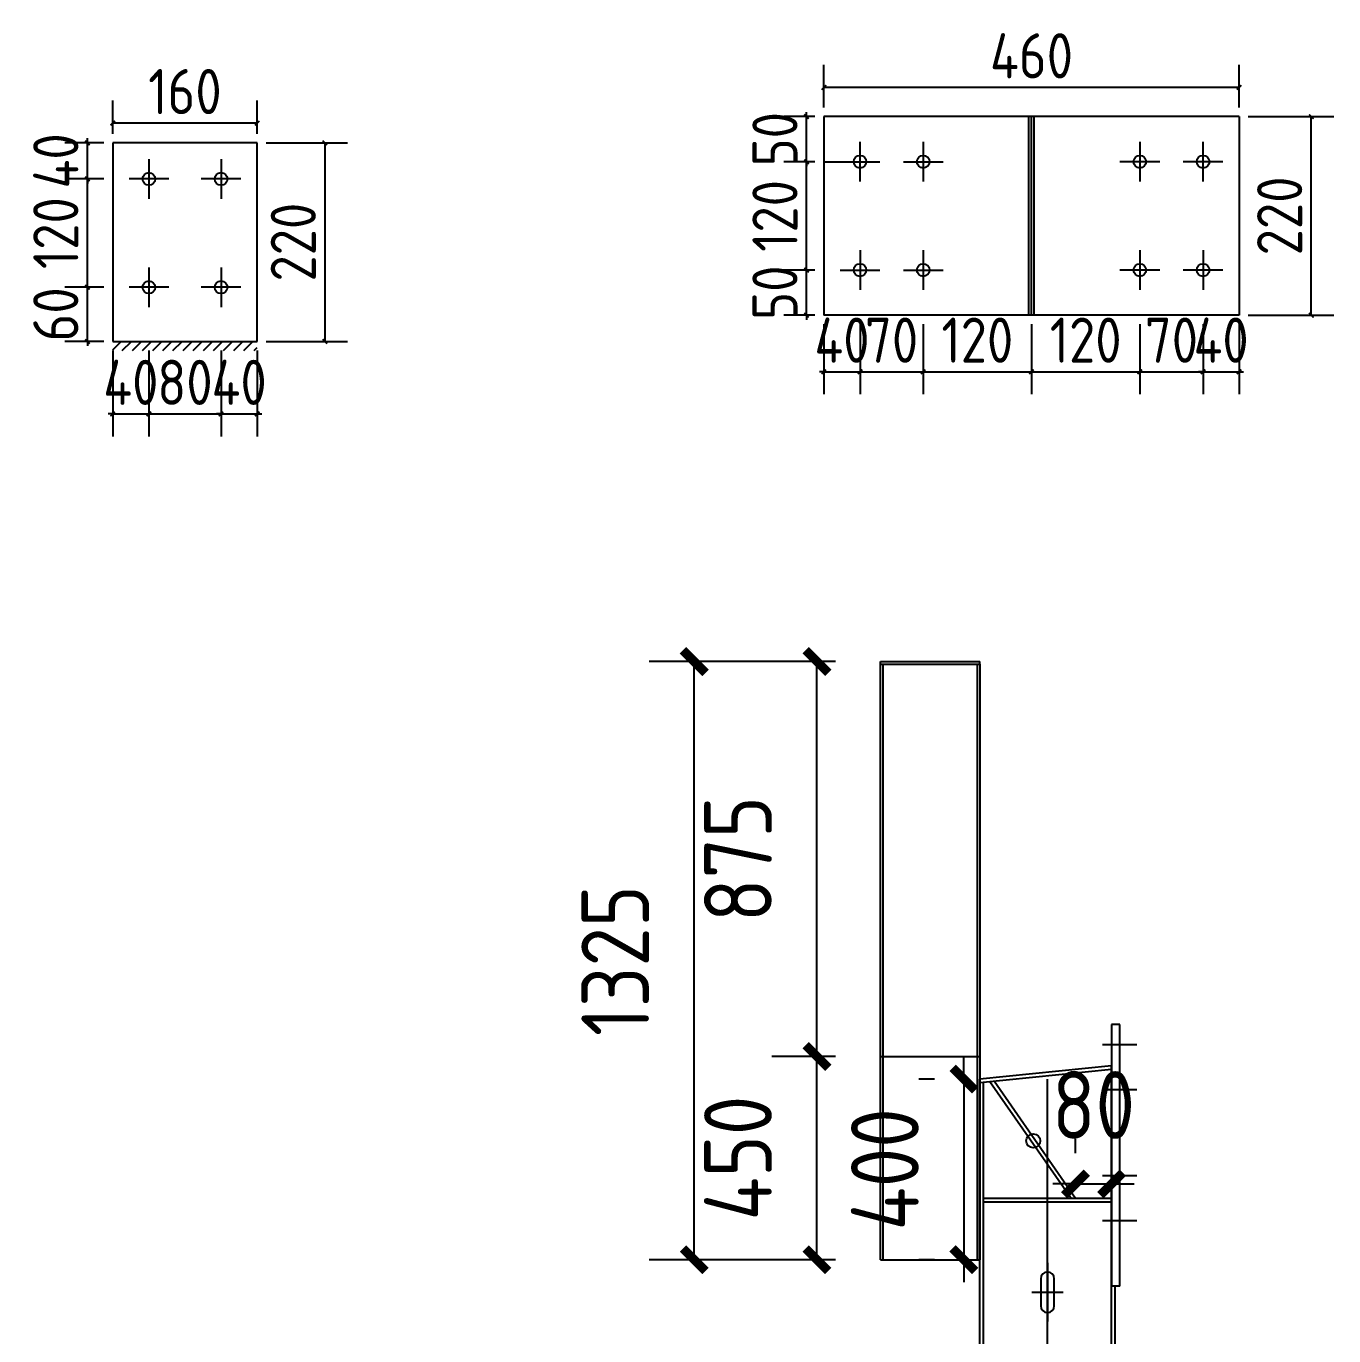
# Model space of a CAD drawing. Extents: x 533809 to 747315, y -17138 to 180511.
# Drawn here: x 644187 to 647084, y 126021 to 128923 of the extents above; entities that cross this region are included whole.
import ezdxf

# ---------------------------------------------------------------- set-up
doc = ezdxf.new("R2010")
doc.units = 0
doc.header["$LTSCALE"] = 1000
doc.header["$MEASUREMENT"] = 0
doc.layers.add('AXIS', color=3, linetype='Continuous')
doc.layers.add('DOTE', color=1, linetype='Continuous')
doc.styles.get("Standard").update_dxf_attribs({"font": 'gbenor.shx', "bigfont": 'gbcbig.shx'})
doc.dimstyles.get("Standard").update_dxf_attribs({"dimscale": 100, "dimtxt": 3.5, "dimasz": 1, "dimexe": 2.5, "dimexo": 3, "dimgap": 1.5, "dimtad": 1, "dimdec": 0, "dimzin": 0, "dimdsep": 46, "dimtxsty": 'Standard', "dimblk": 'ARCHTICK', "dimcen": 0.09, "dimadec": 0, "dimazin": 0, "dimtfac": 1, "dimtdec": 0, "dimtix": 1, "dimtmove": 2, "dimatfit": 3, "dimfxl": 1, "dimtolj": 1, "dimtzin": 0, "dimarcsym": 0})

# ---------------------------------------------------------------- blocks, each defined once
blk = doc.blocks.new('_ArchTick')
at = {"color": 0, "linetype": 'ByBlock', "const_width": 0.4}
blk.add_lwpolyline([(-0.5, -0.5), (0.5, 0.5)], dxfattribs=at)
blk = doc.blocks.new('*D689')
at = {"color": 3, "lineweight": -2}
for p, q in [((644378.8, 128204.1), (644378.8, 128013.5)), ((644458.8, 128204.1), (644458.8, 128013.5)), ((644378.8, 128063.5), (644368.8, 128063.5)), ((644378.8, 128063.5), (644458.8, 128063.5)), ((644458.8, 128063.5), (644468.8, 128063.5))]:
    blk.add_line(p, q, dxfattribs=at)
at = {"layer": 'Defpoints', "color": 0}
for p in [(644378.8, 128224.1), (644458.8, 128224.1), (644458.8, 128063.5)]:
    blk.add_point(p, dxfattribs=at)
at = {"color": 3, "lineweight": -2, "xscale": 10, "yscale": 10, "zscale": 10}
blk.add_blockref('_ArchTick', (644378.8, 128063.5), dxfattribs=at)
at = {"color": 3, "lineweight": -2, "xscale": 10, "yscale": 10, "zscale": 10, "rotation": 180}
blk.add_blockref('_ArchTick', (644458.8, 128063.5), dxfattribs=at)
at = {"color": 0, "insert": (644418.8, 128133.5), "char_height": 100, "attachment_point": 5}
blk.add_mtext('\\A1;40', dxfattribs=at)
blk = doc.blocks.new('*D659')
at = {"color": 3, "lineweight": -2}
for p, q in [((644458.8, 128204.1), (644458.8, 128013.5)), ((644618.8, 128204.1), (644618.8, 128013.5)), ((644458.8, 128063.5), (644618.8, 128063.5))]:
    blk.add_line(p, q, dxfattribs=at)
at = {"layer": 'Defpoints', "color": 0}
for p in [(644458.8, 128224.1), (644618.8, 128224.1), (644618.8, 128063.5)]:
    blk.add_point(p, dxfattribs=at)
at = {"color": 3, "lineweight": -2, "xscale": 10, "yscale": 10, "zscale": 10, "rotation": 180}
blk.add_blockref('_ArchTick', (644458.8, 128063.5), dxfattribs=at)
at = {"color": 3, "lineweight": -2, "xscale": 10, "yscale": 10, "zscale": 10}
blk.add_blockref('_ArchTick', (644618.8, 128063.5), dxfattribs=at)
at = {"color": 0, "insert": (644538.8, 128133.5), "char_height": 100, "attachment_point": 5}
blk.add_mtext('\\A1;80', dxfattribs=at)
blk = doc.blocks.new('*D660')
at = {"color": 3, "lineweight": -2}
for p, q in [((644618.8, 128204.1), (644618.8, 128013.5)), ((644698.8, 128204.1), (644698.8, 128013.5)), ((644618.8, 128063.5), (644608.8, 128063.5)), ((644618.8, 128063.5), (644698.8, 128063.5)), ((644698.8, 128063.5), (644708.8, 128063.5))]:
    blk.add_line(p, q, dxfattribs=at)
at = {"layer": 'Defpoints', "color": 0}
for p in [(644618.8, 128224.1), (644698.8, 128224.1), (644698.8, 128063.5)]:
    blk.add_point(p, dxfattribs=at)
at = {"color": 3, "lineweight": -2, "xscale": 10, "yscale": 10, "zscale": 10}
blk.add_blockref('_ArchTick', (644618.8, 128063.5), dxfattribs=at)
at = {"color": 3, "lineweight": -2, "xscale": 10, "yscale": 10, "zscale": 10, "rotation": 180}
blk.add_blockref('_ArchTick', (644698.8, 128063.5), dxfattribs=at)
at = {"color": 0, "insert": (644658.8, 128133.5), "char_height": 100, "attachment_point": 5}
blk.add_mtext('\\A1;40', dxfattribs=at)
blk = doc.blocks.new('*D661')
at = {"color": 3, "lineweight": -2}
for p, q in [((644322.6, 128344.1), (644322.6, 128354.1)), ((644358.8, 128344.1), (644272.6, 128344.1)), ((644322.6, 128224.1), (644322.6, 128344.1)), ((644358.8, 128224.1), (644272.6, 128224.1)), ((644322.6, 128224.1), (644322.6, 128214.1))]:
    blk.add_line(p, q, dxfattribs=at)
at = {"layer": 'Defpoints', "color": 0}
for p in [(644322.6, 128344.1), (644378.8, 128344.1), (644378.8, 128224.1)]:
    blk.add_point(p, dxfattribs=at)
at = {"color": 3, "lineweight": -2, "xscale": 10, "yscale": 10, "zscale": 10}
for p, rotation in [((644322.6, 128344.1), 270), ((644322.6, 128224.1), 90)]:
    blk.add_blockref('_ArchTick', p, dxfattribs=dict(at, rotation=rotation))
at = {"color": 0, "insert": (644252.6, 128284.1), "char_height": 100, "attachment_point": 5, "rotation": 90}
blk.add_mtext('\\A1;60', dxfattribs=at)
blk = doc.blocks.new('*D662')
at = {"color": 3, "lineweight": -2}
for p, q in [((644358.8, 128584.1), (644272.6, 128584.1)), ((644322.6, 128344.1), (644322.6, 128584.1)), ((644358.8, 128344.1), (644272.6, 128344.1))]:
    blk.add_line(p, q, dxfattribs=at)
at = {"layer": 'Defpoints', "color": 0}
for p in [(644322.6, 128584.1), (644378.8, 128584.1), (644378.8, 128344.1)]:
    blk.add_point(p, dxfattribs=at)
at = {"color": 3, "lineweight": -2, "xscale": 10, "yscale": 10, "zscale": 10}
for p, rotation in [((644322.6, 128584.1), 90), ((644322.6, 128344.1), 270)]:
    blk.add_blockref('_ArchTick', p, dxfattribs=dict(at, rotation=rotation))
at = {"color": 0, "insert": (644252.6, 128464.1), "char_height": 100, "attachment_point": 5, "rotation": 90}
blk.add_mtext('\\A1;120', dxfattribs=at)
blk = doc.blocks.new('*D690')
at = {"color": 3, "lineweight": -2}
for p, q in [((644322.6, 128664.1), (644322.6, 128674.1)), ((644358.8, 128664.1), (644272.6, 128664.1)), ((644322.6, 128584.1), (644322.6, 128664.1)), ((644358.8, 128584.1), (644272.6, 128584.1)), ((644322.6, 128584.1), (644322.6, 128574.1))]:
    blk.add_line(p, q, dxfattribs=at)
at = {"layer": 'Defpoints', "color": 0}
for p in [(644322.6, 128664.1), (644378.8, 128664.1), (644378.8, 128584.1)]:
    blk.add_point(p, dxfattribs=at)
at = {"color": 3, "lineweight": -2, "xscale": 10, "yscale": 10, "zscale": 10}
for p, rotation in [((644322.6, 128664.1), 270), ((644322.6, 128584.1), 90)]:
    blk.add_blockref('_ArchTick', p, dxfattribs=dict(at, rotation=rotation))
at = {"color": 0, "insert": (644252.6, 128624.1), "char_height": 100, "attachment_point": 5, "rotation": 90}
blk.add_mtext('\\A1;40', dxfattribs=at)
blk = doc.blocks.new('*D691')
at = {"color": 3, "lineweight": -2}
for p, q in [((644378.8, 128684.1), (644378.8, 128757.7)), ((644698.8, 128684.1), (644698.8, 128757.7)), ((644698.8, 128707.7), (644378.8, 128707.7))]:
    blk.add_line(p, q, dxfattribs=at)
at = {"layer": 'Defpoints', "color": 0}
for p in [(644378.8, 128707.7), (644378.8, 128664.1), (644698.8, 128664.1)]:
    blk.add_point(p, dxfattribs=at)
at = {"color": 3, "lineweight": -2, "xscale": 10, "yscale": 10, "zscale": 10, "rotation": 180}
blk.add_blockref('_ArchTick', (644378.8, 128707.7), dxfattribs=at)
at = {"color": 3, "lineweight": -2, "xscale": 10, "yscale": 10, "zscale": 10}
blk.add_blockref('_ArchTick', (644698.8, 128707.7), dxfattribs=at)
at = {"color": 0, "insert": (644538.8, 128777.7), "char_height": 100, "attachment_point": 5}
blk.add_mtext('\\A1;160', dxfattribs=at)
blk = doc.blocks.new('*D663')
at = {"color": 3, "lineweight": -2}
for p, q in [((644718.8, 128664.1), (644898.8, 128664.1)), ((644848.8, 128664.1), (644848.8, 128224.1)), ((644718.8, 128224.1), (644898.8, 128224.1))]:
    blk.add_line(p, q, dxfattribs=at)
at = {"layer": 'Defpoints', "color": 0}
for p in [(644698.8, 128664.1), (644698.8, 128224.1), (644848.8, 128224.1)]:
    blk.add_point(p, dxfattribs=at)
at = {"color": 3, "lineweight": -2, "xscale": 10, "yscale": 10, "zscale": 10}
for p, rotation in [((644848.8, 128664.1), 90), ((644848.8, 128224.1), 270)]:
    blk.add_blockref('_ArchTick', p, dxfattribs=dict(at, rotation=rotation))
at = {"color": 0, "insert": (644778.8, 128444.1), "char_height": 100, "attachment_point": 5, "rotation": 90}
blk.add_mtext('\\A1;220', dxfattribs=at)
blk = doc.blocks.new('*D772')
at = {"layer": 'AXIS', "color": 3, "lineweight": -2}
for p, q in [((645979.9, 126640), (645839.1, 126640)), ((645939.1, 126190), (645939.1, 126640)), ((645979.9, 126190), (645839.1, 126190))]:
    blk.add_line(p, q, dxfattribs=at)
at = {"layer": 'Defpoints', "color": 0}
for p in [(645939.1, 126640), (646079.9, 126640), (646079.9, 126190)]:
    blk.add_point(p, dxfattribs=at)
at = {"layer": 'AXIS', "color": 3, "lineweight": -2, "xscale": 50, "yscale": 50, "zscale": 50}
for p, rotation in [((645939.1, 126640), 90), ((645939.1, 126190), 270)]:
    blk.add_blockref('_ArchTick', p, dxfattribs=dict(at, rotation=rotation))
at = {"layer": 'AXIS', "color": 0, "insert": (645764.1, 126415), "char_height": 150, "attachment_point": 5, "rotation": 90}
blk.add_mtext('\\A1;450', dxfattribs=at)
blk = doc.blocks.new('*D779')
at = {"layer": 'AXIS', "color": 3, "lineweight": -2}
for p, q in [((645979.9, 127515), (645839.1, 127515)), ((645939.1, 126640), (645939.1, 127515)), ((645979.9, 126640), (645839.1, 126640))]:
    blk.add_line(p, q, dxfattribs=at)
at = {"layer": 'Defpoints', "color": 0}
for p in [(645939.1, 127515), (646079.9, 127515), (646079.9, 126640)]:
    blk.add_point(p, dxfattribs=at)
at = {"layer": 'AXIS', "color": 3, "lineweight": -2, "xscale": 50, "yscale": 50, "zscale": 50}
for p, rotation in [((645939.1, 127515), 90), ((645939.1, 126640), 270)]:
    blk.add_blockref('_ArchTick', p, dxfattribs=dict(at, rotation=rotation))
at = {"layer": 'AXIS', "color": 0, "insert": (645764.1, 127077.5), "char_height": 150, "attachment_point": 5, "rotation": 90}
blk.add_mtext('\\A1;875', dxfattribs=at)
blk = doc.blocks.new('*D780')
at = {"layer": 'AXIS', "color": 3, "lineweight": -2}
for p, q in [((646511.9, 126425.8), (646511.9, 126457.7)), ((646591.9, 126425.8), (646591.9, 126457.7)), ((646511.9, 126357.7), (646461.9, 126357.7)), ((646511.9, 126357.7), (646591.9, 126357.7)), ((646591.9, 126357.7), (646641.9, 126357.7))]:
    blk.add_line(p, q, dxfattribs=at)
at = {"layer": 'Defpoints', "color": 0}
for p in [(646591.9, 126357.7), (646511.9, 126325.8), (646591.9, 126325.8)]:
    blk.add_point(p, dxfattribs=at)
at = {"layer": 'AXIS', "color": 3, "lineweight": -2, "xscale": 50, "yscale": 50, "zscale": 50}
blk.add_blockref('_ArchTick', (646511.9, 126357.7), dxfattribs=at)
at = {"layer": 'AXIS', "color": 3, "lineweight": -2, "xscale": 50, "yscale": 50, "zscale": 50, "rotation": 180}
blk.add_blockref('_ArchTick', (646591.9, 126357.7), dxfattribs=at)
at = {"layer": 'AXIS', "color": 0, "insert": (646551.9, 126532.7), "char_height": 150, "attachment_point": 5}
blk.add_mtext('\\A1;80', dxfattribs=at)
blk = doc.blocks.new('*D1264')
at = {"color": 3, "lineweight": -2}
for p, q in [((645934.5, 128382.2), (645866, 128382.2)), ((645916, 128382.2), (645916, 128392.2)), ((645916, 128282.2), (645916, 128382.2)), ((645934.5, 128282.2), (645866, 128282.2)), ((645916, 128282.2), (645916, 128272.2))]:
    blk.add_line(p, q, dxfattribs=at)
at = {"layer": 'Defpoints', "color": 0}
for p in [(645916, 128382.2), (645954.5, 128382.2), (645954.5, 128282.2)]:
    blk.add_point(p, dxfattribs=at)
at = {"color": 3, "lineweight": -2, "xscale": 10, "yscale": 10, "zscale": 10}
for p, rotation in [((645916, 128382.2), 270), ((645916, 128282.2), 90)]:
    blk.add_blockref('_ArchTick', p, dxfattribs=dict(at, rotation=rotation))
at = {"color": 0, "insert": (645846, 128332.2), "char_height": 100, "attachment_point": 5, "rotation": 90}
blk.add_mtext('\\A1;50', dxfattribs=at)
blk = doc.blocks.new('*D1265')
at = {"color": 3, "lineweight": -2}
for p, q in [((645934.5, 128622.2), (645866, 128622.2)), ((645916, 128382.2), (645916, 128622.2)), ((645934.5, 128382.2), (645866, 128382.2))]:
    blk.add_line(p, q, dxfattribs=at)
at = {"layer": 'Defpoints', "color": 0}
for p in [(645916, 128622.2), (645954.5, 128622.2), (645954.5, 128382.2)]:
    blk.add_point(p, dxfattribs=at)
at = {"color": 3, "lineweight": -2, "xscale": 10, "yscale": 10, "zscale": 10}
for p, rotation in [((645916, 128622.2), 90), ((645916, 128382.2), 270)]:
    blk.add_blockref('_ArchTick', p, dxfattribs=dict(at, rotation=rotation))
at = {"color": 0, "insert": (645846, 128502.2), "char_height": 100, "attachment_point": 5, "rotation": 90}
blk.add_mtext('\\A1;120', dxfattribs=at)
blk = doc.blocks.new('*D1266')
at = {"color": 3, "lineweight": -2}
for p, q in [((645916, 128722.2), (645916, 128732.2)), ((645934.5, 128722.2), (645866, 128722.2)), ((645916, 128622.2), (645916, 128722.2)), ((645934.5, 128622.2), (645866, 128622.2)), ((645916, 128622.2), (645916, 128612.2))]:
    blk.add_line(p, q, dxfattribs=at)
at = {"layer": 'Defpoints', "color": 0}
for p in [(645916, 128722.2), (645954.5, 128722.2), (645954.5, 128622.2)]:
    blk.add_point(p, dxfattribs=at)
at = {"color": 3, "lineweight": -2, "xscale": 10, "yscale": 10, "zscale": 10}
for p, rotation in [((645916, 128722.2), 270), ((645916, 128622.2), 90)]:
    blk.add_blockref('_ArchTick', p, dxfattribs=dict(at, rotation=rotation))
at = {"color": 0, "insert": (645846, 128672.2), "char_height": 100, "attachment_point": 5, "rotation": 90}
blk.add_mtext('\\A1;50', dxfattribs=at)
blk = doc.blocks.new('*D1259')
at = {"color": 3, "lineweight": -2}
for p, q in [((645954.5, 128262.2), (645954.5, 128107)), ((646034.5, 128262.2), (646034.5, 128107)), ((645954.5, 128157), (645944.5, 128157)), ((645954.5, 128157), (646034.5, 128157)), ((646034.5, 128157), (646044.5, 128157))]:
    blk.add_line(p, q, dxfattribs=at)
at = {"layer": 'Defpoints', "color": 0}
for p in [(645954.5, 128282.2), (646034.5, 128282.2), (646034.5, 128157)]:
    blk.add_point(p, dxfattribs=at)
at = {"color": 3, "lineweight": -2, "xscale": 10, "yscale": 10, "zscale": 10}
blk.add_blockref('_ArchTick', (645954.5, 128157), dxfattribs=at)
at = {"color": 3, "lineweight": -2, "xscale": 10, "yscale": 10, "zscale": 10, "rotation": 180}
blk.add_blockref('_ArchTick', (646034.5, 128157), dxfattribs=at)
at = {"color": 0, "insert": (645994.5, 128227), "char_height": 100, "attachment_point": 5}
blk.add_mtext('\\A1;40', dxfattribs=at)
blk = doc.blocks.new('*D1260')
at = {"color": 3, "lineweight": -2}
for p, q in [((646034.5, 128262.2), (646034.5, 128107)), ((646174.5, 128262.2), (646174.5, 128107)), ((646034.5, 128157), (646174.5, 128157))]:
    blk.add_line(p, q, dxfattribs=at)
at = {"layer": 'Defpoints', "color": 0}
for p in [(646034.5, 128282.2), (646174.5, 128282.2), (646174.5, 128157)]:
    blk.add_point(p, dxfattribs=at)
at = {"color": 3, "lineweight": -2, "xscale": 10, "yscale": 10, "zscale": 10, "rotation": 180}
blk.add_blockref('_ArchTick', (646034.5, 128157), dxfattribs=at)
at = {"color": 3, "lineweight": -2, "xscale": 10, "yscale": 10, "zscale": 10}
blk.add_blockref('_ArchTick', (646174.5, 128157), dxfattribs=at)
at = {"color": 0, "insert": (646104.5, 128227), "char_height": 100, "attachment_point": 5}
blk.add_mtext('\\A1;70', dxfattribs=at)
blk = doc.blocks.new('*D1261')
at = {"color": 3, "lineweight": -2}
for p, q in [((646174.5, 128262.2), (646174.5, 128107)), ((646414.5, 128262.2), (646414.5, 128107)), ((646174.5, 128157), (646414.5, 128157))]:
    blk.add_line(p, q, dxfattribs=at)
at = {"layer": 'Defpoints', "color": 0}
for p in [(646174.5, 128282.2), (646414.5, 128282.2), (646414.5, 128157)]:
    blk.add_point(p, dxfattribs=at)
at = {"color": 3, "lineweight": -2, "xscale": 10, "yscale": 10, "zscale": 10, "rotation": 180}
blk.add_blockref('_ArchTick', (646174.5, 128157), dxfattribs=at)
at = {"color": 3, "lineweight": -2, "xscale": 10, "yscale": 10, "zscale": 10}
blk.add_blockref('_ArchTick', (646414.5, 128157), dxfattribs=at)
at = {"color": 0, "insert": (646294.5, 128227), "char_height": 100, "attachment_point": 5}
blk.add_mtext('\\A1;120', dxfattribs=at)
blk = doc.blocks.new('*D1262')
at = {"color": 3, "lineweight": -2}
for p, q in [((646654.5, 128262.2), (646654.5, 128107)), ((646794.5, 128262.2), (646794.5, 128107)), ((646654.5, 128157), (646794.5, 128157))]:
    blk.add_line(p, q, dxfattribs=at)
at = {"layer": 'Defpoints', "color": 0}
for p in [(646654.5, 128282.2), (646794.5, 128282.2), (646794.5, 128157)]:
    blk.add_point(p, dxfattribs=at)
at = {"color": 3, "lineweight": -2, "xscale": 10, "yscale": 10, "zscale": 10, "rotation": 180}
blk.add_blockref('_ArchTick', (646654.5, 128157), dxfattribs=at)
at = {"color": 3, "lineweight": -2, "xscale": 10, "yscale": 10, "zscale": 10}
blk.add_blockref('_ArchTick', (646794.5, 128157), dxfattribs=at)
at = {"color": 0, "insert": (646724.5, 128227), "char_height": 100, "attachment_point": 5}
blk.add_mtext('\\A1;70', dxfattribs=at)
blk = doc.blocks.new('*D1267')
at = {"color": 3, "lineweight": -2}
for p, q in [((646794.5, 128262.2), (646794.5, 128107)), ((646874.5, 128262.2), (646874.5, 128107)), ((646794.5, 128157), (646784.5, 128157)), ((646794.5, 128157), (646874.5, 128157)), ((646874.5, 128157), (646884.5, 128157))]:
    blk.add_line(p, q, dxfattribs=at)
at = {"layer": 'Defpoints', "color": 0}
for p in [(646794.5, 128282.2), (646874.5, 128282.2), (646874.5, 128157)]:
    blk.add_point(p, dxfattribs=at)
at = {"color": 3, "lineweight": -2, "xscale": 10, "yscale": 10, "zscale": 10}
blk.add_blockref('_ArchTick', (646794.5, 128157), dxfattribs=at)
at = {"color": 3, "lineweight": -2, "xscale": 10, "yscale": 10, "zscale": 10, "rotation": 180}
blk.add_blockref('_ArchTick', (646874.5, 128157), dxfattribs=at)
at = {"color": 0, "insert": (646834.5, 128227), "char_height": 100, "attachment_point": 5}
blk.add_mtext('\\A1;40', dxfattribs=at)
blk = doc.blocks.new('*D1268')
at = {"color": 3, "lineweight": -2}
for p, q in [((645954.5, 128742.2), (645954.5, 128836.9)), ((646874.5, 128742.2), (646874.5, 128836.9)), ((646874.5, 128786.9), (645954.5, 128786.9))]:
    blk.add_line(p, q, dxfattribs=at)
at = {"layer": 'Defpoints', "color": 0}
for p in [(645954.5, 128786.9), (645954.5, 128722.2), (646874.5, 128722.2)]:
    blk.add_point(p, dxfattribs=at)
at = {"color": 3, "lineweight": -2, "xscale": 10, "yscale": 10, "zscale": 10, "rotation": 180}
blk.add_blockref('_ArchTick', (645954.5, 128786.9), dxfattribs=at)
at = {"color": 3, "lineweight": -2, "xscale": 10, "yscale": 10, "zscale": 10}
blk.add_blockref('_ArchTick', (646874.5, 128786.9), dxfattribs=at)
at = {"color": 0, "insert": (646414.5, 128856.9), "char_height": 100, "attachment_point": 5}
blk.add_mtext('\\A1;460', dxfattribs=at)
blk = doc.blocks.new('*D1269')
at = {"color": 3, "lineweight": -2}
for p, q in [((646894.5, 128722.2), (647084.3, 128722.2)), ((647034.3, 128282.2), (647034.3, 128722.2)), ((646894.5, 128282.2), (647084.3, 128282.2))]:
    blk.add_line(p, q, dxfattribs=at)
at = {"layer": 'Defpoints', "color": 0}
for p in [(646874.5, 128722.2), (647034.3, 128722.2), (646874.5, 128282.2)]:
    blk.add_point(p, dxfattribs=at)
at = {"color": 3, "lineweight": -2, "xscale": 10, "yscale": 10, "zscale": 10}
for p, rotation in [((647034.3, 128722.2), 90), ((647034.3, 128282.2), 270)]:
    blk.add_blockref('_ArchTick', p, dxfattribs=dict(at, rotation=rotation))
at = {"color": 0, "insert": (646964.3, 128502.2), "char_height": 100, "attachment_point": 5, "rotation": 90}
blk.add_mtext('\\A1;220', dxfattribs=at)
blk = doc.blocks.new('*D1263')
at = {"color": 3, "lineweight": -2}
for p, q in [((646414.5, 128262.2), (646414.5, 128107)), ((646654.5, 128258.9), (646654.5, 128107)), ((646414.5, 128157), (646654.5, 128157))]:
    blk.add_line(p, q, dxfattribs=at)
at = {"layer": 'Defpoints', "color": 0}
for p in [(646414.5, 128282.2), (646654.5, 128278.9), (646654.5, 128157)]:
    blk.add_point(p, dxfattribs=at)
at = {"color": 3, "lineweight": -2, "xscale": 10, "yscale": 10, "zscale": 10, "rotation": 180}
blk.add_blockref('_ArchTick', (646414.5, 128157), dxfattribs=at)
at = {"color": 3, "lineweight": -2, "xscale": 10, "yscale": 10, "zscale": 10}
blk.add_blockref('_ArchTick', (646654.5, 128157), dxfattribs=at)
at = {"color": 0, "insert": (646534.5, 128227), "char_height": 100, "attachment_point": 5}
blk.add_mtext('\\A1;120', dxfattribs=at)
blk = doc.blocks.new('*D1351')
at = {"layer": 'AXIS', "color": 3, "lineweight": -2}
for p, q in [((646264.6, 126590), (646264.6, 126640)), ((646199.9, 126590), (646164.6, 126590)), ((646264.6, 126590), (646264.6, 126190)), ((646199.9, 126190), (646164.6, 126190)), ((646264.6, 126190), (646264.6, 126140))]:
    blk.add_line(p, q, dxfattribs=at)
at = {"layer": 'Defpoints', "color": 0}
for p in [(646299.9, 126590), (646264.6, 126190), (646299.9, 126190)]:
    blk.add_point(p, dxfattribs=at)
at = {"layer": 'AXIS', "color": 3, "lineweight": -2, "xscale": 50, "yscale": 50, "zscale": 50}
for p, rotation in [((646264.6, 126590), 270), ((646264.6, 126190), 90)]:
    blk.add_blockref('_ArchTick', p, dxfattribs=dict(at, rotation=rotation))
at = {"layer": 'AXIS', "color": 0, "insert": (646089.6, 126390), "char_height": 150, "attachment_point": 5, "rotation": 90}
blk.add_mtext('\\A1;400', dxfattribs=at)
blk = doc.blocks.new('*D1352')
at = {"layer": 'AXIS', "color": 3, "lineweight": -2}
for p, q in [((645979.9, 127515), (645567.2, 127515)), ((645667.2, 126190), (645667.2, 127515)), ((645979.9, 126190), (645567.2, 126190))]:
    blk.add_line(p, q, dxfattribs=at)
at = {"layer": 'Defpoints', "color": 0}
for p in [(645667.2, 127515), (646079.9, 127515), (646079.9, 126190)]:
    blk.add_point(p, dxfattribs=at)
at = {"layer": 'AXIS', "color": 3, "lineweight": -2, "xscale": 50, "yscale": 50, "zscale": 50}
for p, rotation in [((645667.2, 127515), 90), ((645667.2, 126190), 270)]:
    blk.add_blockref('_ArchTick', p, dxfattribs=dict(at, rotation=rotation))
at = {"layer": 'AXIS', "color": 0, "insert": (645492.2, 126852.5), "char_height": 150, "attachment_point": 5, "rotation": 90}
blk.add_mtext('\\A1;1325', dxfattribs=at)

msp = doc.modelspace()

# ---------------------------------------------------------------- hatches: boundary and pattern name
h = msp.add_hatch()
h.set_pattern_fill('ANSI31', color=256, scale=10, style=0)
h.set_pattern_definition([(45, (161794.045, -67078.541), (-11.22532015, 11.22532015), [])])
h.paths.add_polyline_path([(644698.8, 128224.1), (644688.5, 128224.1), (644698.8, 128210.7)], flags=17)
h.paths.add_polyline_path([(644688.5, 128224.1), (644378.8, 128224.1), (644378.8, 128204.1), (644698.8, 128204.1), (644698.8, 128210.7)])

# ---------------------------------------------------------------- linework, layer by layer
for p, q in [((645954.5, 128722.2), (645954.5, 128282.2)), ((646874.5, 128722.2), (645954.5, 128722.2)), ((646874.5, 128722.2), (646874.5, 128282.2)), ((646034.1, 128666.2), (646034.1, 128578.2)), ((646174.5, 128666.2), (646174.5, 128578.2)), ((646654.5, 128666.2), (646654.5, 128578.2)), ((646794.1, 128666.2), (646794.1, 128578.2)), ((644378.8, 128664.1), (644378.8, 128224.1)), ((644698.8, 128664.1), (644378.8, 128664.1)), ((644698.8, 128224.1), (644698.8, 128664.1)), ((644458.8, 128628.1), (644458.8, 128540.1)), ((644618.8, 128628.1), (644618.8, 128540.1)), ((645954.5, 128622.2), (646034.5, 128622.2)), ((645990.5, 128622.2), (646078.5, 128622.2)), ((646130.5, 128622.2), (646218.5, 128622.2)), ((646698.5, 128622.2), (646610.5, 128622.2)), ((646838.5, 128622.2), (646750.5, 128622.2)), ((644502.8, 128584.1), (644414.8, 128584.1)), ((644662.8, 128584.1), (644574.8, 128584.1)), ((646034.5, 128426.2), (646034.5, 128338.2)), ((646174.5, 128426.2), (646174.5, 128338.2)), ((646654.5, 128426.2), (646654.5, 128338.2)), ((646794.5, 128426.2), (646794.5, 128338.2)), ((644458.8, 128388.1), (644458.8, 128300.1)), ((644618.8, 128388.1), (644618.8, 128300.1)), ((645990.5, 128382.2), (646078.5, 128382.2)), ((646130.5, 128382.2), (646218.5, 128382.2)), ((646698.5, 128382.2), (646610.5, 128382.2)), ((646838.5, 128382.2), (646750.5, 128382.2)), ((644502.8, 128344.1), (644414.8, 128344.1)), ((644662.8, 128344.1), (644574.8, 128344.1)), ((646874.5, 128282.2), (645954.5, 128282.2)), ((644378.8, 128224.1), (644698.8, 128224.1)), ((646079.9, 126640), (646299.9, 126640)), ((646591.9, 126619.2), (646299.9, 126590)), ((646591.9, 126611.2), (646299.9, 126582)), ((646502.2, 126325.8), (646322.3, 126584.2)), ((646511.9, 126325.8), (646331.5, 126585.1)), ((646591.9, 126325.8), (646307.9, 126325.8)), ((646591.9, 126317.7), (646307.9, 126317.7)), ((646449.9, 126182.7), (646449.9, 126052.7)), ((646434.9, 126147.7), (646434.9, 126087.7)), ((646449.9, 126117.7), (646449.9, 126162.7)), ((646464.9, 126087.7), (646464.9, 126147.7))]:
    msp.add_line(p, q)
at = {"color": 4}
for p, q in [((646408.5, 128282.2), (646408.5, 128722.2)), ((646420.5, 128282.2), (646420.5, 128722.2)), ((646079.9, 126190), (646079.9, 127509)), ((646085.9, 126190), (646085.9, 127509)), ((646293.9, 127509), (646293.9, 126190)), ((646299.9, 127509), (646299.9, 126190)), ((646079.9, 126190), (646299.9, 126190))]:
    msp.add_line(p, q, dxfattribs=at)
at = {"color": 1}
msp.add_line((646414.5, 128282.2), (646414.5, 128722.2), dxfattribs=at)
at = {"color": 2}
for p, q in [((646079.9, 127515), (646299.9, 127515)), ((646079.9, 127509), (646079.9, 127515)), ((646079.9, 127509), (646299.9, 127509)), ((646299.9, 127509), (646299.9, 127515)), ((646609.9, 126711), (646591.9, 126711)), ((646591.9, 126711), (646591.9, 126131)), ((646647.9, 126666), (646571.9, 126666)), ((646647.9, 126566), (646571.9, 126566)), ((646647.9, 126376), (646571.9, 126376)), ((646647.9, 126276), (646571.9, 126276)), ((646414.9, 126117.7), (646484.9, 126117.7)), ((646609.9, 126131), (646591.9, 126131))]:
    msp.add_line(p, q, dxfattribs=at)
for centre, radius in [((646034.5, 128622.2), 14), ((646174.5, 128622.2), 14), ((646654.5, 128622.2), 14), ((646794.5, 128622.2), 14), ((644458.8, 128584.1), 14), ((644618.8, 128584.1), 14), ((646034.5, 128382.2), 14), ((646174.5, 128382.2), 14), ((646654.5, 128382.2), 14), ((646794.5, 128382.2), 14), ((644458.8, 128344.1), 14), ((644618.8, 128344.1), 14), ((646418.4, 126453.2), 15.5)]:
    msp.add_circle(centre, radius)
for centre, start, end in [((646449.9, 126147.7), 0, 180), ((646449.9, 126087.7), 180, 0)]:
    msp.add_arc(centre, 15, start, end)
at = {"layer": 'DOTE', "color": 2}
msp.add_line((646609.9, 126131), (646609.9, 126711), dxfattribs=at)
at = {"layer": 'DOTE', "color": 0}
for p, q in [((646591.9, 125750.4), (646591.9, 126619.2)), ((646299.9, 125750.4), (646299.9, 126590)), ((646307.9, 125750.4), (646307.9, 126582.8)), ((646599.9, 125750.4), (646599.9, 126131))]:
    msp.add_line(p, q, dxfattribs=at)
at = {"layer": 'DOTE'}
msp.add_line((646449.9, 125750.4), (646449.9, 126590), dxfattribs=at)

# ---------------------------------------------------------------- dimensions: what is measured, and where the dimension line sits
for p1, p2, distance, picture, middle in [((646874.5, 128722.2), (645954.5, 128722.2), -64.7, '*D1268', (646414.5, 128856.9)), ((644698.8, 128664.1), (644378.8, 128664.1), -43.6, '*D691', (644538.8, 128777.7)), ((646874.5, 128282.2), (646874.5, 128722.2), -159.8, '*D1269', (646964.3, 128502.2)), ((644698.8, 128664.1), (644698.8, 128224.1), 150, '*D663', (644778.8, 128444.1))]:
    dim = msp.add_aligned_dim(p1=p1, p2=p2, distance=distance, dimstyle='Standard', override={"dimtxt": 1, "dimasz": 0.1, "dimexe": 0.5, "dimexo": 0.2, "dimgap": 0.2, "dimlfac": 0.5, "dimclrd": 3, "dimclre": 3})
    dim.commit()
    dim.dimension.update_dxf_attribs({"geometry": picture, "text_midpoint": middle})
for base, p1, p2, picture, middle in [((645916, 128722.2), (645954.5, 128622.2), (645954.5, 128722.2), '*D1266', (645846, 128672.2)), ((644322.6, 128664.1), (644378.8, 128584.1), (644378.8, 128664.1), '*D690', (644252.6, 128624.1)), ((645916, 128622.2), (645954.5, 128382.2), (645954.5, 128622.2), '*D1265', (645846, 128502.2)), ((644322.6, 128584.1), (644378.8, 128344.1), (644378.8, 128584.1), '*D662', (644252.6, 128464.1)), ((645916, 128382.2), (645954.5, 128282.2), (645954.5, 128382.2), '*D1264', (645846, 128332.2)), ((644322.6, 128344.1), (644378.8, 128224.1), (644378.8, 128344.1), '*D661', (644252.6, 128284.1))]:
    dim = msp.add_linear_dim(base=base, p1=p1, p2=p2, angle=90, dimstyle='Standard', override={"dimtxt": 1, "dimasz": 0.1, "dimexe": 0.5, "dimexo": 0.2, "dimgap": 0.2, "dimlfac": 0.5, "dimclrd": 3, "dimclre": 3})
    dim.commit()
    dim.dimension.update_dxf_attribs({"geometry": picture, "text_midpoint": middle})
for base, p1, p2, picture, middle in [((646034.5, 128157), (645954.5, 128282.2), (646034.5, 128282.2), '*D1259', (645994.5, 128227)), ((646174.5, 128157), (646034.5, 128282.2), (646174.5, 128282.2), '*D1260', (646104.5, 128227)), ((646414.5, 128157), (646174.5, 128282.2), (646414.5, 128282.2), '*D1261', (646294.5, 128227)), ((646654.5, 128157), (646414.5, 128282.2), (646654.5, 128278.9), '*D1263', (646534.5, 128227)), ((646794.5, 128157), (646654.5, 128282.2), (646794.5, 128282.2), '*D1262', (646724.5, 128227)), ((646874.5, 128157), (646794.5, 128282.2), (646874.5, 128282.2), '*D1267', (646834.5, 128227)), ((644458.8, 128063.5), (644378.8, 128224.1), (644458.8, 128224.1), '*D689', (644418.8, 128133.5)), ((644618.8, 128063.5), (644458.8, 128224.1), (644618.8, 128224.1), '*D659', (644538.8, 128133.5)), ((644698.8, 128063.5), (644618.8, 128224.1), (644698.8, 128224.1), '*D660', (644658.8, 128133.5))]:
    dim = msp.add_linear_dim(base=base, p1=p1, p2=p2, dimstyle='Standard', override={"dimtxt": 1, "dimasz": 0.1, "dimexe": 0.5, "dimexo": 0.2, "dimgap": 0.2, "dimlfac": 0.5, "dimclrd": 3, "dimclre": 3})
    dim.commit()
    dim.dimension.update_dxf_attribs({"geometry": picture, "text_midpoint": middle})
at = {"layer": 'AXIS', "color": 0}
for base, p1, p2, picture, middle in [((645667.2, 127515), (646079.9, 126190), (646079.9, 127515), '*D1352', (645492.2, 126852.5)), ((645939.1, 127515), (646079.9, 126640), (646079.9, 127515), '*D779', (645764.1, 127077.5)), ((645939.1, 126640), (646079.9, 126190), (646079.9, 126640), '*D772', (645764.1, 126415)), ((646264.6, 126190), (646299.9, 126590), (646299.9, 126190), '*D1351', (646089.6, 126390))]:
    dim = msp.add_linear_dim(base=base, p1=p1, p2=p2, angle=90, dimstyle='Standard', override={"dimtxt": 1.5, "dimasz": 0.5, "dimexe": 1, "dimexo": 1, "dimgap": 1, "dimclrd": 3, "dimclre": 3}, dxfattribs=at)
    dim.commit()
    dim.dimension.update_dxf_attribs({"geometry": picture, "text_midpoint": middle})
dim = msp.add_linear_dim(base=(646591.9, 126357.7), p1=(646511.9, 126325.8), p2=(646591.9, 126325.8), dimstyle='Standard', override={"dimtxt": 1.5, "dimasz": 0.5, "dimexe": 1, "dimexo": 1, "dimgap": 1, "dimclrd": 3, "dimclre": 3}, dxfattribs=at)
dim.commit()
dim.dimension.update_dxf_attribs({"geometry": '*D780', "text_midpoint": (646551.9, 126532.7)})

doc.saveas('drawing.dxf')
